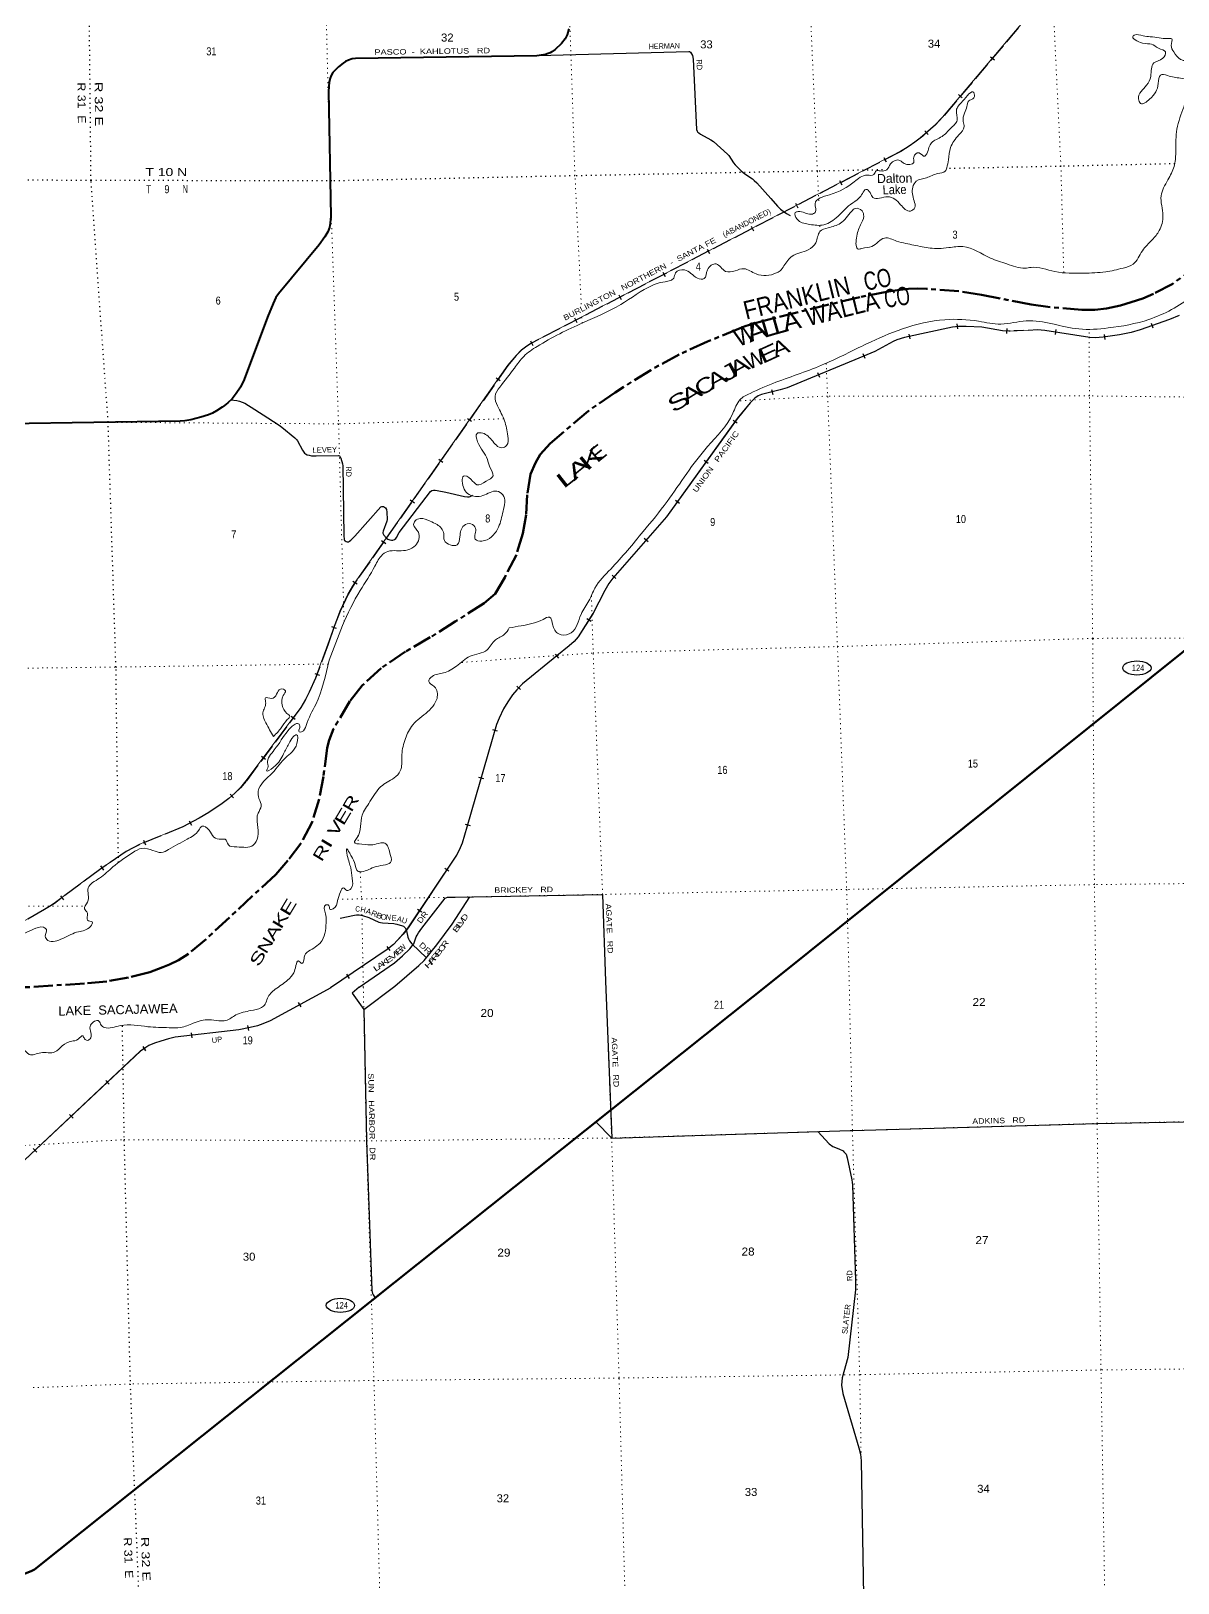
# Model space of a CAD drawing. Header units: feet. Extents: x 505285 to 763886, y -543582 to -353855.
# Drawn here: x 539217 to 564294, y -464358 to -430418 of the extents above; entities that cross this region are included whole.
import ezdxf
from ezdxf.enums import TextEntityAlignment as Align

# ---------------------------------------------------------------- set-up
doc = ezdxf.new("R2010")
doc.units = ezdxf.units.FT
doc.header["$LTSCALE"] = 70
for name, pattern in [('DOTTED', [1.5, 0.3, -1.2]), ('LONG_DASH_SHORT_DASH', [9.9, 6, -1.2, 1.5, -1.2]), ('LONG_DASHED', [7.5, 6, -1.5]), ('MEDIUM_DASHED', [4.5, 3, -1.5])]:
    doc.linetypes.add(name, pattern=pattern)
for name, color, linetype, lineweight in [('11', 7, 'LONG_DASH_SHORT_DASH', 60), ('12', 7, 'Continuous', 13), ('17', 7, 'Continuous', 25), ('23', 7, 'Continuous', 70), ('26', 7, 'Continuous', 40), ('27', 7, 'Continuous', 13), ('29', 7, 'Continuous', 25), ('30', 7, 'Continuous', 13), ('34', 7, 'Continuous', 25), ('39', 7, 'Continuous', 13), ('6', 7, 'DOTTED', 25), ('63', 7, 'Continuous', 25), ('7', 7, 'DOTTED', 13)]:
    doc.layers.add(name, color=color, linetype=linetype, lineweight=lineweight)
doc.layers.add('41', color=7, linetype='Continuous')

msp = doc.modelspace()

# ---------------------------------------------------------------- linework, layer by layer
at = {"layer": '11'}
for points in [[(564765.19, -435534.17), (564166.75, -435951.7), (563760.29, -436163.89), (563524.7, -436264.63), (563272.95, -436347.77), (563041.22, -436417.66), (562728.34, -436482.69), (562478.8, -436511.46), (562193.5, -436516.9), (561450.18, -436449.74), (561083.53, -436399.3), (559997.5, -436186.69), (559506.24, -436107.35), (558798.99, -436057.02), (558591.32, -436047.35), (558403.76, -436057.29), (558162.1, -436081.91), (557963.72, -436112.09), (557336.59, -436234.81), (555425.42, -436706.15), (555132.94, -436787.83), (554928.22, -436844.59), (554834.48, -436874.21), (554723.47, -436916.18), (554006.42, -437208.57), (553384.96, -437493.96), (552768.68, -437831.5), (551987.32, -438321.51), (551396.73, -438730.82), (550566.07, -439437), (550348.89, -439681.1), (550243.83, -439863.31), (550139.84, -440107.91), (550067.84, -440563.78), (550041.47, -440996.51), (549966.48, -441408.24), (549828.41, -441869.62), (549572.86, -442369.84), (549365.68, -442726.46), (549126.15, -442932.68), (548492.85, -443331.38)], [(548492.85, -443331.38), (547947.25, -443674.88), (547404.7, -443990.65), (546869.26, -444354.49), (546456.52, -444733.66), (546187.33, -445073.39), (545827.87, -445680.48), (545734.65, -445925.31), (545692.68, -446091.55), (545610.59, -446722.52), (545515.35, -447215.1), (545358.5, -447733.18), (545113.98, -448188.94), (544831.35, -448555.11), (544567.4, -448860.56), (543042.66, -450279.88), (542656.64, -450598.14), (542439.1, -450738.39), (542246.7, -450832.18), (542098.69, -450891.42), (541815.01, -450997.55), (541346.34, -451116.02), (540872.8, -451201.27), (540386.36, -451246.44), (538994.39, -451337.7)]]:
    msp.add_lwpolyline(points, dxfattribs=at)
at = {"layer": '17'}
for centre in [(563396.71, -444347.13), (545982.24, -458287.42)]:
    msp.add_ellipse(centre, major_axis=(309.24, -1), ratio=0.500121, dxfattribs=at)
at = {"layer": '23'}
for p, q in [((570411.35, -439175.56), (555536.09, -451109.22)), ((555536.09, -451109.22), (539292.01, -464062.56))]:
    msp.add_line(p, q, dxfattribs=at)
msp.add_lwpolyline([(531530.13, -464330.84), (538730.59, -464210.42), (538860.13, -464200.83), (538987.96, -464177.76), (539112.67, -464141.46), (539232.91, -464092.31), (539292.01, -464062.51)], dxfattribs=at)
at = {"layer": '26'}
msp.add_lwpolyline([(550975.77, -430369.4), (550936.53, -430500.37), (550892.3, -430590.73), (550818.87, -430690.23), (550677.62, -430818.4), (550604.33, -430874.7), (550569.47, -430895.08), (550523.5, -430912.74), (550466.7, -430931.16), (550420.7, -430941.52), (550277.88, -430957.18), (546307.82, -431016.11), (546238.85, -431027.11), (546161.64, -431054.25), (546094.87, -431085.57), (546042.7, -431118.98), (545940.45, -431200.42), (545850.72, -431286.02), (545815.24, -431325.7), (545779.77, -431388.34), (545754.73, -431446.8), (545734.85, -431531.01), (545722.02, -431742.31), (545771.32, -434467.64), (545760.99, -434620.59), (545740.12, -434716.64), (545706.73, -434808.52), (545639.96, -434921.27), (545514.03, -435095.06), (544625.91, -436168.53), (544569.46, -436247.17), (544508.64, -436374.45), (544387.8, -436678.92), (543875.81, -438038.17), (543795.27, -438203.65), (543704.84, -438343.92), (543611.64, -438458.39), (543519.32, -438547.56), (543448.12, -438610.78), (543398.79, -438646.31), (543272.97, -438724.62), (543181.3, -438773.14), (543094.13, -438809.18), (542929.41, -438863.98), (542710.16, -438917.76), (542576.61, -438942.81), (542478.22, -438949.81), (538705.98, -439006.07)], dxfattribs=at)
at = {"layer": '29'}
msp.add_line((551780.14, -451199.46), (551914.03, -454627.32), dxfattribs=at)
for points in [[(550304.16, -430954.3), (553600.48, -430863.04), (553617.21, -430866.22), (553635.24, -430880.65), (553659.89, -430916.14), (553676.71, -430956.42), (553692.43, -431029.94), (553768.99, -432569.87), (553778.57, -432608.88), (553785.78, -432621.51), (553796.6, -432632.33), (553814.63, -432644.96), (553857.58, -432672.61), (554083.28, -432794.92), (554137.34, -432834.38), (554448.34, -433108.59), (554476.54, -433142.96), (554578.15, -433303.42), (554613.45, -433345.17), (554744.92, -433474.81), (554824.55, -433537.99), (554990.11, -433649.79), (555030.7, -433686.75), (555085.66, -433739.99), (555390.68, -434077.54), (555536.97, -434247.47), (555604, -434311.86), (555659.89, -434356.96), (555733.8, -434409.28), (555812.7, -434455.16)], [(543585.38, -438483.75), (543718.56, -438498.94), (543778.05, -438513.37), (543835.47, -438532.72), (543888.03, -438558.47), (544112.24, -438694.23), (544393.53, -438879.75), (544642.54, -439036.53), (544701.25, -439078.83), (544984.18, -439310.74), (545024.59, -439351.89), (545045.48, -439381.09), (545152.04, -439582.36), (545182.5, -439630.04), (545196.92, -439646.28), (545218.56, -439664.32), (545254.66, -439682.84), (545299.69, -439696.79), (545351.97, -439705.81), (545454.26, -439711.3), (545942.46, -439698.37), (545960.44, -439705.81), (545969.46, -439714.83), (545989.94, -439757.71), (546028.95, -439884.41), (546031.66, -439925.53), (546053.58, -441448.39), (546063.2, -441538.67), (546073.11, -441556.71), (546082.13, -441563.92), (546108.56, -441577.84), (546129, -441585.57), (546156.95, -441585.57), (546183.09, -441576.55), (546210.62, -441555.91), (546297.1, -441462.01), (546864.62, -440823.46), (546890.72, -440813.46), (546908.75, -440813.46), (546923.18, -440817.07), (546948.42, -440831.5), (546964.64, -440847.73), (546986.28, -440883.81), (546995.75, -440941.48), (547000.7, -441098.49), (546995.77, -441134.15), (546916.01, -441356.37), (546910.56, -441383.52), (546912.36, -441401.56), (546931.85, -441440.37), (546988.08, -441508), (547018.73, -441527.84), (547064.69, -441544.31), (547099.86, -441551.29), (547130.51, -441551.29), (547162.96, -441540.47), (547190.78, -441517.92), (547206.23, -441495.37), (547268.33, -441382.04), (547953.12, -440488.47), (547980.57, -440468.89), (548020.23, -440459.87), (548054.49, -440458.07), (548099.34, -440463.72), (548287.1, -440502.44), (548696.32, -440596.98), (548759.65, -440606.19), (548793.67, -440606), (548818.91, -440598.78), (548875.4, -440565.94)], [(546388.17, -451327.93), (547164.32, -450793.18), (547340.55, -450639.85), (547499.2, -450488.32), (547553.85, -450425.04), (547583.77, -450378.1), (547640.97, -450230.55), (547662.41, -450188.69), (547690.31, -450138.34), (547759.5, -450035.72), (548269.46, -449382.82), (548305.21, -449366.54), (548325.78, -449361.38), (548369.26, -449360.27), (548492.17, -449357.04), (551713.37, -449300.67), (551780.14, -451199.46)], [(547168.33, -451309.43), (547696.36, -450857.71), (547812.9, -450744.48), (548086.87, -450405.03), (548427.03, -449947.25), (548808.3, -449351.51)], [(545977.94, -449817.42), (546286.17, -449753.58), (546336.34, -449745.07), (546390.42, -449748.68), (546462.54, -449763.11), (546600.89, -449808.04), (546824.92, -449903.82), (546859.17, -449914.65), (546904.83, -449922.9), (547150.4, -449938.48), (547180.47, -449942.07), (547212.01, -449949.41), (547342.42, -449989.16), (547362.39, -449997.12), (547376.6, -450008.45), (547398.24, -450033.71), (547420.34, -450074.19), (547429.13, -450097.95), (547456.11, -450233.93), (547467.29, -450273.84), (547491.99, -450315.13), (547543.54, -450376.83), (547865.63, -450686.04)], [(546388.17, -451327.93), (546235.61, -451458.85), (546492.82, -451814.94), (547168.33, -451309.43)], [(546492.82, -451814.94), (546549.21, -454672.88), (546666.98, -457960.63), (546680.29, -458027.02), (546694.98, -458056.43), (546739.69, -458123.64)], [(551567.35, -454273.97), (551914.03, -454627.32), (557130.14, -454463.83), (557176.79, -454464.64), (562526.25, -454309.64), (567808.07, -454206.38)], [(556417.61, -454487.98), (556665.74, -454754.37), (556748.2, -454811.12), (556875.91, -454865.46), (556970.58, -454905.05), (556991.67, -454926), (557036.69, -454978.55), (557062.51, -455059.52), (557165.24, -455544.51), (557176.15, -455660.44), (557242.68, -457746.5), (557246.06, -457948.02), (557074.54, -459430.3), (556952.23, -459873.77), (556940.81, -460032.9), (556964.2, -460211.33), (557315.95, -461401.26), (557350.73, -461542.26), (557365.47, -461687.77), (557429.48, -465057.43)]]:
    msp.add_lwpolyline(points, dxfattribs=at)
at = {"layer": '34'}
for p, q in [((563711.48, -436803.93), (563748.05, -436908.32)), ((558407.73, -437044.22), (558431.23, -437152.3)), ((559461.82, -436822.95), (559475.01, -436932.77)), ((560550.07, -436921.92), (560544.1, -437032.37)), ((561624.36, -436944.26), (561607.09, -437053.51)), ((562684.05, -437052.09), (562698.46, -437161.76)), ((557404.76, -437471.8), (557447.38, -437573.87)), ((556415.53, -437885.02), (556457.88, -437987.2)), ((555405.89, -438256.74), (555432.97, -438363.98)), ((554568.01, -438924.41), (554657.81, -438988.98)), ((553931.99, -439804.43), (554021.79, -439869)), ((553308.14, -440676.47), (553397.95, -440741.04)), ((552624.91, -441512.04), (552708.08, -441584.96)), ((551920.02, -442319.98), (552003.19, -442392.9)), ((551370.06, -443262.6), (551463.27, -443322.15)), ((550678.17, -444043.94), (550747.92, -444129.78)), ((549839.18, -444742.78), (549919.12, -444819.23)), ((549305.12, -445690.22), (549411.44, -445720.72)), ((549003.24, -446733.2), (549109.56, -446763.7)), ((548710.12, -447764.57), (548816.44, -447795.07)), ((548261.42, -448725.37), (548353.48, -448786.69)), ((547669.23, -449619.21), (547761.29, -449680.53)), ((546992.93, -450440.3), (547063.5, -450525.47)), ((546113.03, -451043.35), (546175.12, -451134.89)), ((545057.21, -451662.33), (545114.88, -451756.73)), ((542717.38, -452328.41), (542730.37, -452438.25)), ((543950.3, -452164.95), (543971.26, -452273.55)), ((541658.46, -452627.82), (541720.84, -452719.16)), ((540850.76, -453366.62), (540926.6, -453447.14)), ((540058.81, -454112.41), (540134.64, -454192.93)), ((539266.86, -454858.2), (539342.69, -454938.73))]:
    msp.add_line(p, q, dxfattribs=at)
at = {"layer": '34', "lineweight": 13}
for points in [[(561823.13, -429133.04), (559143.25, -432299.98), (558987.06, -432468.13), (558769.6, -432657.85), (558711.12, -432710.48), (558539.72, -432847.68), (558412.39, -432935.88), (558230.71, -433045.95), (550155.79, -437240.5), (550057.45, -437304.15), (549935.42, -437397.3), (549820.68, -437511.4), (549640.25, -437727.65), (546337.41, -442418.69), (546247.85, -442559.41), (546145.01, -442730.91), (545971.32, -443104.4), (545841.39, -443441.41), (545708.22, -443826.39), (545435.43, -444566.64), (545297.81, -444874.65), (545214.56, -445036.35), (545112.66, -445209.37), (543915.62, -446818.34), (543794.38, -446964.49), (543671.95, -447082.09), (543539.73, -447199.69), (543393.36, -447308.04), (543103.88, -447505.93), (542893.31, -447628.43), (542536.51, -447817.96), (541590.66, -448201.73), (541448.65, -448275.23), (541295.17, -448361.05), (540710.97, -448757.47), (539724.85, -449492.87), (539511.97, -449629.24), (538961.47, -449937.7)], [(564318.35, -436641.5), (564107.5, -436724.68), (563465.88, -436949.4), (563270.35, -437011.45), (563018.71, -437062.07), (562658.21, -437109.45), (562486.81, -437124.15), (562365.87, -437118.26), (561380.05, -436962.45), (561231.45, -436954.28), (560625.89, -436979.6), (560457.5, -436970.5), (560004.74, -436894.45), (559666.05, -436876.7), (559492.89, -436875.73), (559362.43, -436891.4), (558314.44, -437119.25), (558150.5, -437167.56), (558064.68, -437207.44), (557665.93, -437423.55), (557313.68, -437570.63), (555745.88, -438220.51), (555593.85, -438267.15), (555190.6, -438368.97), (555114.15, -438398.14), (555043.14, -438449.58), (554937.25, -438548.39), (554654.99, -438895.08), (553109.17, -441044.81), (551935.89, -442383.03), (551851.01, -442498.21), (551764.49, -442652.53), (551502.51, -443159.5), (551176.83, -443669.27), (551094.79, -443765.62), (550985.84, -443860.37), (550713.71, -444083.99), (549965.04, -444692.36), (549839.91, -444823.21), (549741.97, -444935.91), (549639.13, -445087.81), (549544.14, -445238.46), (549453.03, -445445.51), (549392.18, -445580.74), (548746.88, -447830.45), (548640.11, -448177.24), (548575.8, -448327.76), (548517.68, -448441.84), (547458.79, -450031.69), (547349.71, -450171.52), (547232.18, -450302.59), (547139.13, -450392.02), (547006.37, -450502.03), (545767.08, -451342.66)], [(545768.67, -451342.57), (544440.3, -452061.39), (544284.86, -452127.99), (544164.88, -452170.67), (544005.8, -452208.69), (543762.9, -452255.56), (542369.33, -452420.44), (542225.04, -452455.75), (542051.45, -452502.28), (541916.37, -452546.03), (541792.91, -452603.04), (541721.68, -452645.8), (541605.87, -452724.89), (539081.41, -455102.21)]]:
    msp.add_lwpolyline(points, dxfattribs=at)
at = {"layer": '34'}
for points in [[(564318.8, -436642.51), (564107.88, -436725.71), (563466.23, -436950.44), (563270.63, -437012.52), (563018.89, -437063.16), (562658.33, -437110.54), (562486.83, -437125.25), (562365.76, -437119.36), (561379.93, -436963.55), (561306.39, -436959.5)], [(560595.02, -436979.03), (560457.38, -436971.6), (560004.62, -436895.55), (559666.02, -436877.8), (559492.95, -436876.83), (559362.61, -436892.49), (558314.71, -437120.32), (558150.89, -437168.59), (558065.17, -437208.42), (557666.41, -437424.54), (557314.1, -437571.65), (555746.25, -438221.55), (555594.15, -438268.21), (555190.93, -438370.02), (555114.68, -438399.12), (555043.84, -438450.43), (554938.06, -438549.14), (554655.86, -438895.75), (553110.03, -441045.5), (551936.75, -442383.72), (551851.94, -442498.81), (551765.46, -442653.05), (551503.46, -443160.05), (551177.72, -443669.93), (551095.57, -443766.4), (550986.55, -443861.21), (550714.41, -444084.84), (549965.79, -444693.17), (549840.72, -444823.95), (549742.84, -444936.58), (549640.05, -445088.41), (549545.11, -445238.98), (549454.03, -445445.96), (549393.22, -445581.12), (548747.93, -447830.76), (548641.14, -448177.62), (548576.8, -448328.23), (548518.63, -448442.4), (547459.68, -450032.33), (547350.55, -450172.23), (547232.97, -450303.35), (547139.86, -450392.84), (547007.03, -450502.91), (545767.7, -451343.57)], [(545770.62, -451346.18), (544442.09, -452065.08), (544286.36, -452131.81), (544166.05, -452174.61), (544006.67, -452212.7), (543763.53, -452259.61), (542370.06, -452424.48), (542226.06, -452459.72), (542052.61, -452506.21), (541917.87, -452549.86), (541794.83, -452606.67), (541723.89, -452649.25), (541608.45, -452728.09), (539084.22, -455105.19)]]:
    msp.add_lwpolyline(points, dxfattribs=at)
at = {"layer": '34', "linetype": 'MEDIUM_DASHED'}
msp.add_lwpolyline([(561306.39, -436959.5), (561231.44, -436955.38), (560625.88, -436980.7), (560595.02, -436979.03)], dxfattribs=at)
at = {"layer": '34', "linetype": 'LONG_DASHED', "lineweight": 13}
msp.add_spline([(539940.33, -491660.75), (540359.41, -491404.18), (541197.96, -490811.81), (541917.38, -490229.06), (542864.91, -489311.06), (543486.4, -488659.76), (543918.34, -488076.01), (544338.27, -487303.74), (544518.3, -486784.62), (544509, -486343.1), (544512.08, -485439.58), (544528.49, -484786.8), (544691.13, -484205.74), (545206.35, -483662.7), (546479.72, -482849.43), (547869.37, -481925.72), (548464.02, -481527.85), (548933.8, -481118.11), (549721.73, -480447.83), (550133.58, -480055.16), (550880.43, -479152.71), (551377.12, -478493.55), (551756.6, -478091.41), (552217.01, -477713.95), (553054.15, -477185.36), (553789.2, -476676.63), (554198.63, -476360.29), (554617.16, -475903.26), (554854.36, -475712.4), (555595.42, -475394.29), (556346.2, -475059.95), (556666.44, -474803.4), (557025.22, -474277.14), (557450.38, -473466.64), (557792.38, -473002.91), (558755.32, -472052.52), (559208.43, -471614.96), (559553.48, -471105.01), (559766.55, -470818.2), (560189.14, -470553.84), (560470.35, -470257.81), (560561.94, -469834.6), (560557.68, -469059.71), (560618.8, -468620.96), (560729.25, -468329.93), (561175.66, -467860.36), (561594.81, -467527.8), (562029.87, -467283.29), (562348.95, -467066.91), (563238, -466139.89), (564026.82, -465321.03), (565065.16, -464228.79), (565411.67, -463883.44), (565708.43, -463657.41), (566731.74, -463187.81), (567331.27, -462830.01), (567517.45, -462507.53), (567562.74, -461890.38), (567649.81, -461443.15), (567864.54, -461140.26), (568356.68, -460742.17), (568737.24, -460486.57), (569105.07, -460389.8), (569725.56, -460455.26), (569986.57, -460440.66), (570350.45, -460251.61), (570925.48, -459876.16)], degree=3, dxfattribs=at)
at = {"layer": '39'}
for points in [[(569751.26, -412567.38), (569492.76, -413138.4), (569140.83, -413936.34), (568898.23, -414575.59), (568684.6, -414945.13), (568480.59, -415398.85), (568236.99, -415985.89), (568077.34, -416557.33), (567856.23, -416955.12), (567770.09, -417278.12), (567617.88, -418030.21), (567510.14, -418377.71), (567445.27, -418975.53), (567358.56, -419796.73), (567361.73, -419963.4), (567212.46, -420130.87), (567145.25, -420288.79), (566979.92, -420561.01), (566691.15, -420881.71), (566185.95, -421318.87), (565319.03, -422037.89), (564276.85, -422928.87), (563452.77, -423685.26), (563136.26, -424235.47), (562979.17, -424730.52), (562861.45, -425397.61), (562718.24, -426623.63), (562570.05, -427375.65), (562554.8, -427629.04), (562743.63, -427961.05), (562993.91, -428253.76), (563319.59, -428398.44), (563758.72, -428601.3), (564069.2, -428790.46), (564382.21, -429112.15), (564672.19, -429594.97), (564854.21, -430095.85), (564847.78, -430391.27), (564794.27, -430848.26), (564611.19, -431030.41), (564346.54, -431037.27), (564205.06, -430875.15), (564146.21, -430733.6), (564157.5, -430588.76), (564067.12, -430582.38), (563880.22, -430563.72), (563689.27, -430543.12), (563534.45, -430523.87), (563339.54, -430505.35), (563317.75, -430519.81), (563521.43, -430682.8), (563718.43, -430705.3), (563870.53, -430792.9), (564018.51, -430874.56), (563962.95, -431012.18), (563766.31, -431114.22), (563697.68, -431408.78), (563609.1, -431603.25), (563430.27, -431903.84), (563476.25, -432001.43), (563675.09, -431909.39), (563863.07, -431562.43), (563911.78, -431380.74), (564066.4, -431389.95), (564211.57, -431429.47), (564352.35, -431448.98), (564501.8, -431502.48), (564529.56, -431696.83), (564399.48, -432135.14), (564262.37, -432625.81), (564246.85, -433076.07), (564210.46, -433378.06), (564073.66, -433673.87), (563925.78, -434020.1), (563966.17, -434457.28), (563886.09, -434782.18), (563731.42, -434981.88), (563515.35, -435222.9), (563314.31, -435515.86), (563093.3, -435602.28), (562713.73, -435683.58), (562232.87, -435712.5), (561602.38, -435677.88), (561081.13, -435587.01), (560953.07, -435603.43), (560552.14, -435510.35), (560196.68, -435382.28), (559592.18, -435132.24), (559283.69, -435153.97), (559057.45, -435176.21), (558699.65, -435136.58)], [(569788.91, -414157.47), (569554.73, -414712.19), (569223.74, -415345.03), (568934.1, -415936.93), (568613.32, -416790.55), (568385.6, -417262.79), (568219.69, -417715.82), (568151.75, -418574.84), (568186.87, -419156.76), (568223.11, -419692.46), (568302.14, -420157.06), (568374.72, -420282.28), (568486.65, -420684), (568573.04, -421325.25), (568743.4, -421529.03), (568814.89, -421702.48), (568681.13, -421841.54), (568532.93, -422065.24), (568413.07, -422302.47), (568282.74, -422833.19), (568037.62, -423339.9), (567714.25, -423846.04), (567564.06, -424176.24), (567477.48, -424581.61), (567291.07, -424799.98), (567091.06, -425147.17), (566670.09, -425689.25), (566481.37, -425891.59), (566469.13, -425986.23), (566633.61, -426091.69), (566568.52, -426255.6), (566283.56, -426248.78), (566102.52, -426221.97), (565971.17, -426276.61), (565877.53, -426521.4), (565788.22, -427099.58), (565792.52, -427537.43), (565931.56, -427571.04), (566002.29, -427704.33), (566070.56, -428130.96), (566274.93, -428330.1), (566350.24, -428493.44), (566354.72, -428834.86), (566481, -429041.46), (566559.61, -429273.04), (566656.69, -429526.38), (566888.89, -429923.88), (566999.78, -429953.99), (567135.61, -430240.77), (567408.03, -430643.56), (567573.73, -431130.67), (567619.64, -431752.57), (567589.05, -432148.87), (567559.4, -432488.91), (567502.42, -432974.09), (567435.81, -433057.67), (567437.46, -433250.49), (567263.67, -433605.23), (566826.87, -434264.12), (566323.19, -434781.61), (565477.79, -435472.11), (564611.41, -436219.24), (563660.2, -436724.86), (562771.15, -436911.94), (562125.68, -436933.84), (560976.96, -436756.06), (560422.67, -436826.51), (559934.09, -436765.17), (559197.28, -436730.49), (558274.37, -436930.25), (557486.27, -437258.1), (556567.93, -437698.84), (555504.42, -438100.05), (554937.34, -438341.48), (554717.36, -438482.12), (554562.51, -438778.26), (554008.66, -439505.59), (553552.48, -440094.52), (553124.82, -440707.04), (552601.72, -441363.49), (551891.18, -442184.1), (551546.05, -442600.24), (551414.96, -442879.87), (551242.07, -443176.33), (551029.01, -443575.99), (550811.25, -443622.17), (550639.69, -443460.6), (550553.13, -443233.18), (550413.69, -443283.96), (549934.96, -443425.33), (549673.09, -443472.33)], [(559240.57, -433411.09), (559275.31, -433233.68), (559324.42, -432967.61), (559503.67, -432689.1), (559618.58, -432508.21), (559598.4, -432396.08), (559626.98, -432210.74), (559678.45, -432069.18), (559718.27, -431947.92), (559831.31, -431879.55), (559829.09, -431763.08), (559584, -431954.4), (559449.38, -432153.74), (559467.5, -432368.35), (559322.47, -432547.8), (559135.26, -432723.99), (558905.18, -432860.8), (558801.4, -433099.75), (558756.34, -433156.83), (558632.58, -433082.77), (558515.95, -433173.3), (558518.2, -433291.78), (558308.04, -433315.73), (558216.48, -433247.1), (558011.32, -433323.18), (557931.51, -433451.21), (557783.55, -433476.02), (557697.32, -433477.61), (557644.63, -433554.91), (557502.5, -433569.57), (557216.42, -433715.45), (556676.21, -433998.57), (556361.04, -434197.21), (556364.59, -434383.97), (556277.09, -434423.74), (555987.16, -434366.79), (555927.43, -434389.99), (555968.23, -434531.87), (556208.98, -434639.94), (556512.29, -434662.49), (556822.2, -434504.13), (557135.53, -434209.1), (557319.49, -434073.14), (557395.75, -433969.29), (557472.31, -433881.5), (557561.91, -433952.17), (557626.13, -434059.47), (557948.77, -434043.5), (558230.84, -434215.1), (558446.1, -434353.77), (558538.97, -434279.75), (558524.08, -434129.36), (558494.41, -433834.6), (558572.18, -433704.61), (558793.34, -433626.22), (559046.32, -433533.18), (559205.81, -433482.04), (559240.57, -433411.09)], [(558699.65, -435136.58), (558343.22, -435062.77), (558141.63, -435010.23), (557877.62, -434944.77), (557604.3, -435128.57), (557382.49, -435172.82), (557308.53, -435186.24), (557263.89, -434948), (557354.69, -434659.07), (557423.21, -434464.96), (557386.95, -434351.13), (557239.51, -434297.59), (557158.48, -434361.35), (556912.68, -434620.99), (556643.81, -434722.35), (556466.84, -434803.94), (556375.17, -435046.69), (556207.63, -435202.44), (555859.24, -435341.42), (555678.73, -435553.66), (555594.53, -435661.67), (555513.19, -435709.37), (555070.28, -435729.56), (554805.36, -435615.9), (554611.66, -435661.64), (554401.27, -435673.54), (554195.62, -435512.6), (554007.5, -435640.6), (553934.88, -435830.76), (553786.24, -435819.43), (553504.01, -435639.8), (553308.73, -435707.67), (553268.75, -435820.9), (553197.52, -435872.43), (552971.78, -435920.77), (552800.4, -435980.17), (552110.31, -436398.63), (551283.44, -436797.51), (550284.3, -437314.05), (549989.61, -437534.41), (549785.84, -437789.26), (549468.78, -438204.88), (549362.31, -438407.72), (549418.45, -438617.62), (549569.04, -438942.3), (549641.53, -439274.43), (549613.38, -439481.86), (549514, -439529.89), (549286.1, -439359.3), (549056.51, -439204.82), (548968.47, -439216.48), (548981.97, -439399.04), (549193.89, -439784.86), (549249.34, -439958.61), (549319.06, -440144.16), (549170.88, -440263.39), (548963.72, -440339.51), (548835.1, -440221.35), (548669.27, -440150.06), (548645.3, -440260.99), (548793.27, -440553.57), (549096.62, -440578.13), (549403.66, -440480.09), (549533.52, -440558.06), (549538.37, -440919.56), (549438.66, -441266.91), (549284.25, -441480.67), (549073.35, -441570.93), (548930.18, -441531.37), (548929.9, -441410.85), (548937.6, -441288.17), (548835.55, -441195.62), (548683.8, -441232.56), (548592.25, -441481.33), (548533.29, -441651.16), (548254.71, -441557.84), (548241.75, -441403.4), (548093.68, -441211.26), (547941.8, -441135.7), (547726.07, -441077.39), (547614.77, -441131.67), (547582.1, -441206.59), (547685.67, -441379.46), (547622.95, -441667.88), (547258.1, -441785.06), (547063.6, -441788.64), (546904.6, -441865.89), (546734.92, -442120.11), (546414.01, -442650.31), (546029.44, -443418.72), (545736.87, -444173.39)], [(549673.09, -443472.33), (549569.41, -443610.83), (549369.18, -443735.04), (549188.74, -443951.29), (548818.3, -444090.68), (548519.52, -444307.1), (548235.49, -444454.94), (547984.25, -444533.88), (547912.12, -444643.69), (548032.56, -444753.97), (548093.62, -445011.99), (548000.65, -445186.46), (547677.26, -445479.66), (547535.63, -445626.9), (547389, -445932.93), (547321.48, -446285.71), (547291.33, -446599.65), (547153.79, -446750.83), (546866.59, -446942.92), (546628.1, -447270.73), (546455.21, -447567.19), (546336.45, -448073.59), (546285.91, -448158.89), (546449.17, -448200.09), (546692.14, -448213.71), (546861.89, -448174.43), (546952.27, -448180.8), (547062.66, -448395.73), (547092.16, -448575.99), (546761.37, -448690.54), (546440.56, -448802.9), (546362.09, -448790.28), (546305.28, -448650.7), (546223.61, -448469.4), (546167.49, -448365.97), (546120.11, -448300.55), (546130.88, -448444.99), (546206.28, -448718.81), (546240.67, -448945.18), (546210.96, -449176.74), (546121.38, -449212.54), (546046.04, -449153.66), (545983.52, -449241.19), (545918.96, -449433.21), (545824.14, -449615.75), (545748.06, -449623.17), (545730.42, -449539.13), (545660.01, -449528.37), (545655.69, -449723.3), (545668.5, -449869.71), (545580.52, -450307.25), (545321.81, -450520.92), (545201.44, -450625.58), (545183.45, -450734.39), (545138.74, -450809.54), (545065.49, -450754.63), (545009.24, -450856.11), (544962.09, -451013.67), (544826.71, -451172.84), (544555.96, -451370.74)], [(545736.87, -444173.39), (545442.36, -445143.05), (545230.45, -445602.95), (545132.9, -445747.37), (545078.72, -445746.35), (545073.99, -445708.27), (545096.64, -445633.53), (545067.27, -445565.77), (544967.47, -445591.71), (544829.55, -445722.8), (544536.51, -446135.98), (544389.61, -446427.95), (544399.08, -446504.11), (544368.79, -446599.09), (544513.76, -446522.1), (544738.75, -446222.66), (544854.98, -446005.58), (544952.3, -445849.12), (545021.72, -445807.66), (545031.32, -445996.32), (544786.43, -446304.15), (544490.02, -446645.07), (544184.57, -447038.39), (544199.69, -447200.83), (544249.05, -447370.67), (544183.69, -447520.53), (544177.45, -448036.91), (544076.73, -448225.59), (543714.33, -448260.37), (543532.91, -448213.48), (543460.44, -448094.28), (543376.19, -448093.82), (543214.78, -448044.55), (543111.63, -447893.77), (542955.55, -447808.25), (542885.01, -447895.93), (542633.97, -448091.38), (542429.5, -448203.61), (542225.07, -448317.85), (542065.84, -448383.05), (541882.45, -448338.21), (541640.88, -448292.42), (541438.11, -448388.55), (541008.71, -448697.77), (540714.51, -448944.23), (540465.83, -449157.72), (540451.65, -449467.34), (540384.29, -449617.23), (540450.25, -449710.44), (540453.14, -449863.06), (540554.16, -449901.38), (540515.89, -449998.5), (540255.35, -450115.78), (539909.08, -450260.75), (539586.98, -450304.84), (539527.04, -450211.52), (539554.33, -450064.38), (539489.29, -450019.37), (539273.46, -450061.5), (539080.56, -450149.42), (538968, -450196.93)], [(544519.59, -445844.91), (544351.45, -445546.68), (544292.62, -445300.67), (544334.68, -445191.42), (544346.69, -445084.73), (544343.09, -445000.43), (544475.7, -445012.05), (544586.34, -444923.64), (544674.4, -444807.52), (544777.39, -444843.79), (544729.28, -444951.15), (544711.23, -445162.41), (544812.91, -445341.33), (544876.33, -445406.46), (544819.52, -445477.81), (544688.49, -445654.99), (544519.59, -445844.91)], [(544555.96, -451370.74), (544385.67, -451570.1), (544336.18, -451701.47), (544253.31, -451775.19), (544025.55, -451841.41), (543695.86, -451935.5), (543477.27, -452055.77), (543320.63, -452062.52), (543109.09, -452040.11), (542764.91, -452114.38), (542487.55, -452211.58), (542234.37, -452216), (541771.53, -452191.96), (541170.01, -452168.34), (540819.08, -452208.6), (540747.66, -452157.65), (540701.55, -452068.1), (540516.53, -452159.67), (540517.1, -452282.13), (540522.28, -452432.62), (540449.16, -452492.12), (540388.12, -452457.05), (540348.54, -452391.48), (540247.59, -452465.52), (540105.81, -452510.16), (539898.9, -452612.15), (539740.9, -452745.41), (539429.65, -452760.89), (539289.76, -452799.47), (539175.14, -452797.45), (539117.9, -452752.28), (539023.25, -452655.03)]]:
    msp.add_spline(points, degree=3, dxfattribs=at)
at = {"layer": '6'}
for points in [[(541129.12, -448603.51), (541074.17, -444327.34), (540901.67, -438969.44), (540529.15, -433686.47), (540474.44, -428374.1), (540412.69, -423114.08), (540355.39, -417771.61), (540310.03, -412529.37), (540253.68, -407237.11), (540233.42, -405746.92)], [(564227.5, -433320.88), (561735.22, -433377.33), (559239.71, -433425.99)], [(557939.65, -433451.34), (556409.63, -433481.17), (551110.12, -433584.54), (545796.72, -433696.19), (540531.16, -433686.44), (538581.36, -433677.86)], [(541207.44, -452176.34), (541248.93, -454674.56), (541383.34, -460006.64), (541597.46, -465305.2), (541652.92, -470610.55), (541811.66, -475952.24), (541907.81, -481280.97), (542000.67, -486643.89), (542065.22, -491999.27), (542107.39, -497139.67)]]:
    msp.add_lwpolyline(points, dxfattribs=at)
at = {"layer": '63'}
for p, q in [((560195.07, -430978.81), (560279.51, -431050.26)), ((559492.37, -431809.24), (559576.8, -431880.69)), ((558759.29, -432599.82), (558832.01, -432683.17)), ((557859.64, -433181.8), (557910.62, -433279.96)), ((556894.27, -433683.26), (556945.26, -433781.42)), ((555928.91, -434184.72), (555979.89, -434282.88)), ((554963.54, -434686.19), (555014.53, -434784.34)), ((553998.17, -435187.65), (554049.16, -435285.81)), ((553032.81, -435689.11), (553083.8, -435787.27)), ((552067.44, -436190.58), (552118.43, -436288.73)), ((551102.08, -436692.04), (551153.07, -436790.2)), ((550136.71, -437193.5), (550187.7, -437291.66)), ((549386.53, -438000.29), (549476.97, -438063.97)), ((548760.26, -438889.78), (548850.71, -438953.46)), ((548134, -439779.26), (548224.44, -439842.94)), ((547507.73, -440668.75), (547598.18, -440732.43)), ((546881.47, -441558.24), (546971.91, -441621.92)), ((546256.65, -442451.53), (546349.96, -442510.92)), ((545787.44, -443442.9), (545891.97, -443479.06)), ((545418.95, -444465.3), (545522.74, -444503.55)), ((544905.95, -445402.61), (544994.7, -445468.63)), ((544256.62, -446275.4), (544345.36, -446341.42)), ((543571.86, -447103.53), (543645.37, -447186.18)), ((542672.2, -447688.7), (542724.09, -447786.39)), ((541676.72, -448112.31), (541718.31, -448214.81)), ((540738.28, -448677.91), (540800.39, -448769.43)), ((539862.66, -449327.1), (539928.79, -449415.77))]:
    msp.add_line(p, q, dxfattribs=at)
at = {"layer": '63', "linetype": 'LONG_DASHED'}
msp.add_lwpolyline([(561826.38, -429135.55), (559146.32, -432302.7), (558989.92, -432471.08), (558772.32, -432660.92), (558713.77, -432713.61), (558542.17, -432850.97), (558414.62, -432939.32), (558232.72, -433049.53), (550157.85, -437244.05), (550059.81, -437307.51), (549938.12, -437400.4), (549823.71, -437514.17), (549643.51, -437730.15), (546340.82, -442420.97), (546251.34, -442561.57), (546148.64, -442732.83), (545975.1, -443106), (545845.24, -443442.82), (545712.08, -443827.77), (545439.23, -444568.19), (545301.51, -444876.43), (545218.15, -445038.33), (545116.08, -445211.64), (543918.84, -446820.87), (543797.39, -446967.29), (543674.73, -447085.1), (543542.32, -447202.88), (543395.74, -447311.38), (543106.07, -447509.4), (542895.3, -447632.01), (542538.25, -447821.68), (541592.38, -448205.46), (541450.59, -448278.84), (541297.33, -448364.54), (540713.35, -448760.81), (539727.18, -449496.24), (539514.08, -449632.76), (538963.47, -449941.28)], dxfattribs=at)
at = {"layer": '7'}
for p, q in [((556464.5, -434677.9), (556470.14, -434800.81)), ((551267.62, -436805.39), (551258.49, -436618.66)), ((546365.15, -448000.75), (546376.06, -448189.54)), ((538952.64, -449552.91), (540398.33, -449557.02)), ((546452.08, -449729.01), (546482.19, -451325.7))]:
    msp.add_line(p, q, dxfattribs=at)
for points in [[(551247.47, -436393.45), (551110.12, -433584.54), (550931.12, -428292.67), (550780.53, -422988.86), (550611.57, -417740.19), (550631.26, -412375.96), (550700.74, -407055.27), (550690.14, -405500.21)], [(556033.66, -405371.64), (556019.09, -406887.28), (555967.61, -412205.62), (555932.9, -417561.83), (556039.91, -422881.28), (556179.26, -428214.2), (556409.63, -433481.17), (556440.02, -434144.04)], [(561796.67, -435694.98), (561735.22, -433377.33), (561480.48, -428094.74), (561401.62, -422778.78), (561290.66, -417479.19), (561308.45, -412105.78), (561331.14, -406688.8), (561330.16, -405242.99)], [(545373.27, -405626.9), (545332.81, -407041.37), (545315.76, -412377.16), (545327.03, -417830.96), (545500.42, -423054.78), (545631.72, -428385.84), (545755.97, -433679.07), (545941.71, -439008.92), (546060.96, -443348.07)], [(562495.6, -450940.41), (562466.69, -449085.08), (562430.65, -443700.04), (562360.08, -438397.99), (562349.48, -436936.64)], [(556602.56, -437688.73), (556635.57, -438408.72), (556849.74, -443878.88), (557050.87, -449190.58), (557102.13, -451071.42)], [(570393.89, -438470.26), (567586.49, -438458.69), (562360.08, -438397.99), (556633.41, -438400.73), (554698.43, -438504.69)], [(549551.43, -438898.02), (545941.71, -439008.92), (540909.02, -438974.34), (538705.98, -439006.07)], [(551779.58, -451199.48), (551713.37, -449300.67), (551509.37, -444049.29), (551468.72, -442757.44)], [(548636.62, -444225.73), (551504.79, -444019.24), (556849.74, -443878.88), (562430.65, -443700.04), (567579.3, -443679.8), (570523.69, -443711.89)], [(538831.09, -444355.6), (541074.17, -444327.34), (545704.27, -444261.01)], [(546412.01, -448811.88), (546445.83, -449397.42), (546447.84, -449503.92)], [(570655.63, -449039.47), (567783.08, -449025.6), (562466.69, -449085.08), (557050.87, -449190.58), (551713.37, -449300.67), (545937.15, -449406.76)], [(563349.44, -496631.2), (563218.62, -491655.93), (563026.14, -486334.9), (562933.8, -480996.07), (562731.52, -475687.26), (562729.41, -470433.18), (562700.18, -465037.03), (562611.77, -459694.11), (562526.49, -454308.97), (562495.6, -450940.41)], [(546482.19, -451325.7), (546550.01, -454692.4), (546714.59, -459929.59), (546860.22, -465221.32), (547038.02, -470608.85), (546983.93, -475962.29), (547171.8, -481255.29), (547188.95, -486555.28), (547290.42, -491849.79), (547446.9, -497013.71)], [(552737.99, -496887.65), (552640.05, -491786.47), (552475.7, -486464.96), (552367.2, -481122.39), (552284.37, -475853.66), (552291.16, -470545.21), (552217.89, -465157.86), (552074.4, -459872.12), (551911.78, -454632.89), (551780.14, -451199.46)], [(557102.13, -451071.42), (557176.79, -454464.64), (557335.45, -459802.32), (557428.11, -465060.84), (557526.13, -470477.88), (557452.73, -475773.43), (557622.55, -481068.75), (557754.88, -486396.85), (557906.91, -491706.53), (558027.87, -496760.42)], [(539075.13, -454789.8), (541244.65, -454662.59), (546550.01, -454692.4), (551885.54, -454627.32), (557176.79, -454464.64), (562516.44, -454309.15), (567798.87, -454204.85), (570784.32, -454236.18)], [(570917.46, -459612.17), (567903.17, -459633.82), (562615.91, -459700.06), (557335.45, -459802.32), (552072.47, -459876.17), (546714.59, -459929.59), (541383.34, -460006.64), (539199.06, -460088.65)]]:
    msp.add_lwpolyline(points, dxfattribs=at)

# ---------------------------------------------------------------- texts
at = {"layer": '12'}
for s, rotation, width, p in [('FRANKLIN', 13.854, 0.9, (554850.72, -436730.71)), ('CO', 11.072, 0.75, (557465.51, -436102.22)), ('CO', 9.072, 0.7, (557904.51, -436477.22)), ('WALLA', 13.854, 0.9, (556210.82, -436874.6))]:
    msp.add_text(s, height=400, rotation=rotation, dxfattribs=dict(at, width=width)).set_placement(p)
for s, rotation, width, p in [('W', 21.184, 0.95, (554899.6, -437245.82)), ('A', 19.184, 1.25, (555141.76, -437162.04)), ('L', 16.536, 1.15, (555410.86, -437083.69)), ('L', 15.603, 1.15, (555642.98, -437018.22)), ('A', 13.854, 1.1, (555892.29, -436950.35))]:
    msp.add_text(s, height=400, rotation=rotation, dxfattribs=dict(at, width=width)).set_placement(p, align=Align.CENTER)
at = {"layer": '17', "width": 0.8}
for p in [(563422.76, -444415.44), (546008.29, -458355.73)]:
    msp.add_text('124', height=140, dxfattribs=at).set_placement(p, align=Align.CENTER)
at = {"layer": '27', "width": 1.25}
msp.add_text('PASCO  -  KAHLOTUS   RD', height=120, rotation=0.85, dxfattribs=at).set_placement((546725.8, -430939.9))
at = {"layer": '30'}
for s, rotation, width, p in [('HERMAN', 1.586, 0.95, (553063.85, -430806.55)), ('RD', 272.846, 0.85, (553771.87, -431157.25)), ('RD', 270.825, 0.8, (546103.52, -440054.32)), ('BRICKEY   RD', 0.717, 1.2, (549989.36, -449256.95)), ('C', 356.181, 0.7, (546354.47, -449676.12)), ('H', 348.685, 0.8, (546466.33, -449693.95)), ('A', 342.008, 1.1, (546580.75, -449728.18)), ('R', 336.852, 1.1, (546698.36, -449775.44)), ('B', 336.852, 1.2, (546806.47, -449820.41)), ('DR', 52.406, 1.2, (547824.4, -449836.69)), ('AGATE   RD', 272.317, 1.2, (551804.33, -450049.02)), ('O', 345.758, 0.9, (546913.98, -449852.28)), ('N', 354.37, 0.75, (547024.98, -449861.17)), ('E', 352.37, 0.85, (547146.26, -449873.79)), ('U', 345.215, 0.9, (547368.41, -449928.8)), ('B', 53.385, 1.55, (548566.24, -450082.82)), ('L', 53.385, 1.75, (548638.35, -449987.79)), ('V', 57.381, 1.45, (548679.06, -449926.27)), ('D', 55.881, 1.35, (548745.9, -449834.15)), ('DR', 316.169, 1.3, (547796.67, -450521.05)), ('R', 53.385, 1.4, (548317.57, -450416.98)), ('K', 34.566, 1.4, (546985.66, -450832.55)), ('E', 34.566, 1.45, (547078.99, -450769.26)), ('V', 41.025, 1.7, (547175.3, -450690.85)), ('I', 41.025, 1.3, (547242.21, -450634.62)), ('E', 41.025, 1.65, (547306.57, -450576.38)), ('A', 51.093, 1.65, (548022.98, -450783.91)), ('R', 51.093, 1.5, (548096, -450696.36)), ('B', 51.093, 1.6, (548176.64, -450601.48)), ('O', 51.093, 1.4, (548246.74, -450511)), ('L', 34.566, 1.65, (546807.63, -450953.93)), ('A', 34.566, 1.5, (546891.17, -450898.11)), ('H', 44.175, 1.6, (547955.15, -450871.18)), ('AGATE   RD', 272.4, 1.2, (551932.66, -452972.93)), ('SUN   HARBOR   DR', 271.123, 1.25, (546608.18, -454164.66)), ('ADKINS   RD', 1.463, 1.2, (560376.42, -454305.24)), ('RD', 91.827, 0.85, (557174.42, -457635.96)), ('SLATER', 83.399, 1.05, (557100.7, -458595.15))]:
    msp.add_text(s, height=120, rotation=rotation, dxfattribs=dict(at, width=width)).set_placement(p, align=Align.CENTER)
for s, rotation, p in [('LEVEY', 1.517, (545640.81, -439636.34)), ('A', 345.215, (547261.4, -449899.01)), ('W', 43.685, (547374.93, -450512.47))]:
    msp.add_text(s, height=120, rotation=rotation, dxfattribs=at).set_placement(p, align=Align.CENTER)
at = {"layer": '34', "width": 1.25}
msp.add_text('UNION   PACIFIC', height=120, rotation=54.281, dxfattribs=at).set_placement((553769.45, -440521.26))
at = {"layer": '34'}
msp.add_text('UP', height=120, rotation=6.748, dxfattribs=at).set_placement((543174.48, -452550.84))
at = {"layer": '41'}
msp.add_text('Dalton', height=200, rotation=1, dxfattribs=at).set_placement((557715.62, -433744.65))
for s, height, rotation, width, p in [('Lake', 200, 1, 0.9, (557838.06, -433989.65)), ('R', 250, 59.419, 1.45, (546222.78, -447516.14)), ('V', 250, 58.971, 1.45, (545892.2, -448053.44)), ('E', 250, 59.16, 1.65, (546044.61, -447815.1)), ('R', 250, 58.971, 1.45, (545571.55, -448601.96)), ('I', 250, 58.971, 1.75, (545746.9, -448310.47)), ('K', 250, 58.986, 1.55, (544685.88, -450074.64)), ('E', 250, 58.986, 1.65, (544851.02, -449800)), ('N', 250, 59.016, 1.4, (544359.92, -450617.36)), ('A', 250, 59.01, 1.5, (544526.93, -450339.23)), ('S', 250, 59.016, 1.55, (544190.88, -450898.87)), ('LAKE  SACAJAWEA', 200, 1.341, 1.05, (539816.41, -451950.66))]:
    msp.add_text(s, height=height, rotation=rotation, dxfattribs=dict(at, width=width)).set_placement(p)
for s, rotation, width, p in [('W', 24.666, 1.05, (555103.25, -437747.77)), ('E', 24.666, 1.5, (555411.54, -437611.14)), ('A', 22.184, 1.25, (555662.03, -437495.17)), ('J', 28.71, 1.65, (554559.34, -438015.57)), ('A', 28.71, 1.4, (554780.39, -437894.5)), ('C', 32.093, 1.4, (554034.99, -438311.12)), ('A', 28.71, 1.4, (554284.4, -438168.99)), ('S', 32.093, 1.6, (553459.22, -438654.49)), ('A', 32.093, 1.5, (553737, -438489.79)), ('K', 40.093, 1.8, (551571.9, -439886.17)), ('A', 39.093, 1.7, (551288.29, -440109.04)), ('L', 38.093, 1.8, (551030.9, -440306.06))]:
    msp.add_text(s, height=330, rotation=rotation, dxfattribs=dict(at, width=width)).set_placement(p, align=Align.CENTER)
msp.add_text('E', height=330, rotation=39.093, dxfattribs=at).set_placement((551717.23, -439774.72), align=Align.CENTER)
at = {"layer": '6'}
for s, rotation, width, p in [('R 31  E', 270.59, 1.15, (540232.06, -431543.23)), ('R 32 E', 270.59, 1.35, (540607.15, -431532.32)), ('T 10 N', 359.894, 1.3, (541717.91, -433588.64)), ('T', 359.894, 0.8, (541731.94, -433963.66)), ('9', 359.894, 0.85, (542133.55, -433964.44)), ('N', 359.894, 0.7, (542530.18, -433960.35)), ('R 31  E', 272.314, 1.15, (541241.56, -463364.56)), ('R 32 E', 272.314, 1.35, (541618.69, -463353.88))]:
    msp.add_text(s, height=175, rotation=rotation, dxfattribs=dict(at, width=width)).set_placement(p)
at = {"layer": '63'}
msp.add_text('(ABANDONED)', height=120, rotation=27.45, dxfattribs=at).set_placement((554377.61, -434934.3))
at = {"layer": '63', "width": 1.2}
msp.add_text('BURLINGTON   NORTHERN  -  SANTA FE', height=120, rotation=27.45, dxfattribs=at).set_placement((550893.74, -436753.53))
at = {"layer": '7'}
for s, width, p in [('32', 1.05, (548182.32, -430648.14)), ('33', 1.05, (553847.88, -430797.21)), ('34', 1.05, (558824.82, -430781.11)), ('31', 0.85, (543050.11, -430949.14)), ('3', 0.85, (559364.21, -434957.64)), ('4', 0.85, (553751.6, -435655.09)), ('6', 0.85, (543253.73, -436400.09)), ('5', 0.85, (548464.02, -436315.79)), ('8', 0.85, (549147.63, -441164.92)), ('9', 0.85, (554066.6, -441242.9)), ('10', 0.85, (559438.07, -441177.62)), ('7', 0.85, (543594.39, -441512.62)), ('18', 0.85, (543399.77, -446799.69)), ('16', 0.85, (554222.63, -446663.26)), ('15', 0.85, (559699.98, -446524.92)), ('17', 0.85, (549368.64, -446842.15)), ('21', 0.85, (554149.51, -451799.83)), ('22', 1.1, (559801.65, -451740.56)), ('20', 1.1, (549044.24, -451980.05)), ('19', 0.85, (543843.35, -452578.83)), ('27', 1.1, (559865.32, -456947.93)), ('30', 1.05, (543848.13, -457310.34)), ('29', 1.1, (549413.42, -457220.26)), ('28', 1.1, (554751.84, -457197.3)), ('34', 1.05, (559904.22, -462385.55)), ('31', 0.85, (544132.44, -462642.9)), ('32', 1.05, (549397.55, -462593.83)), ('33', 1.05, (554823.6, -462455.02))]:
    msp.add_text(s, height=175, dxfattribs=dict(at, width=width)).set_placement(p)

doc.saveas('drawing.dxf')
